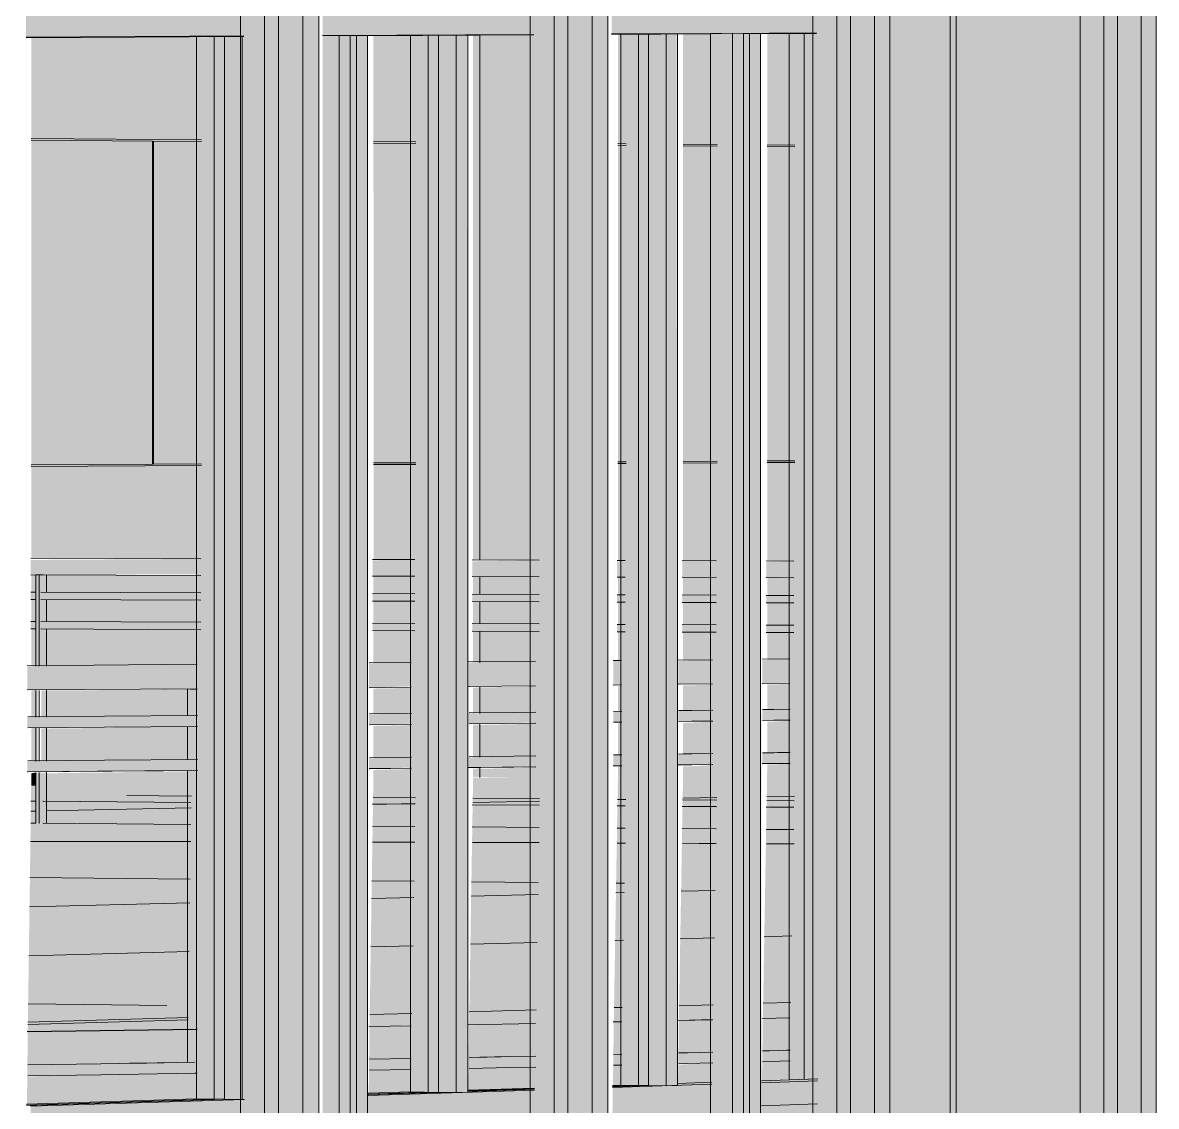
# Model space of a CAD drawing. Header units: inches. Extents: x 30681 to 92461, y -36095 to 66.
# Drawn here: x 92446.66514 to 92446.70113, y 65.97587 to 66.01028 of the extents above; entities that cross this region are included whole.
import ezdxf

# ---------------------------------------------------------------- set-up
doc = ezdxf.new("R2010")
doc.units = ezdxf.units.IN
doc.header["$MEASUREMENT"] = 0
doc.linetypes.add('Dash 1_16_', pattern=[0.125, 0.0625, -0.0625])
for name, color, linetype, lineweight in [('A-FLOR', 192, 'Continuous', 13), ('A-FLOR-CLRS', 90, 'Dash 1_16_', 9), ('A-FLOR-HRAL', 11, 'Continuous', 9), ('A-FLOR-OTLN', 90, 'Continuous', 9), ('A-GLAZ-CURT', 52, 'Continuous', 9), ('A-GLAZ-CWMG', 51, 'Continuous', 9), ('A-WALL-PATT', 111, 'Continuous', 13), ('L-SITE-WALL', 31, 'Continuous', 13), ('S-BEAM', 12, 'Continuous', 9), ('S-COLS', 52, 'Continuous', 9)]:
    doc.layers.add(name, color=color, linetype=linetype, lineweight=lineweight)

# ---------------------------------------------------------------- blocks, each defined once
blk = doc.blocks.new('FP_48-Looking North East Copy 1')
at = {"layer": 'A-WALL-PATT', "lineweight": 9}
for p, q in [((31213.881661, 66.006555), (31213.876259, 66.006603)), ((31213.88011, 66.006515), (31213.876259, 66.006549)), ((31213.88011, 66.006515), (31213.88011, 65.996262)), ((31213.881661, 66.006502), (31213.880138, 66.006515)), ((31213.880138, 66.006515), (31213.880138, 65.996262)), ((31213.888467, 66.006495), (31213.887124, 66.006507)), ((31213.888467, 66.006442), (31213.887124, 66.006454)), ((31213.895149, 66.006436), (31213.894888, 66.006438)), ((31213.895149, 66.006384), (31213.894888, 66.006386)), ((31213.898042, 66.006411), (31213.896957, 66.00642)), ((31213.898042, 66.006358), (31213.896957, 66.006368)), ((31213.900503, 66.006389), (31213.899626, 66.006397)), ((31213.900503, 66.006337), (31213.899626, 66.006345)), ((31213.88011, 65.996262), (31213.876259, 65.996242)), ((31213.881661, 65.996269), (31213.880138, 65.996262)), ((31213.888467, 65.996304), (31213.887124, 65.996297)), ((31213.888467, 65.996251), (31213.887124, 65.996244)), ((31213.895149, 65.996337), (31213.894888, 65.996336)), ((31213.895149, 65.996285), (31213.894888, 65.996284)), ((31213.898042, 65.996352), (31213.896957, 65.996346)), ((31213.898042, 65.9963), (31213.896957, 65.996294)), ((31213.900503, 65.996364), (31213.899626, 65.99636)), ((31213.900503, 65.996312), (31213.899626, 65.996308)), ((31213.881661, 65.996216), (31213.876259, 65.996189))]:
    blk.add_line(p, q, dxfattribs=at)

msp = doc.modelspace()

# ---------------------------------------------------------------- hatches: boundary and pattern name
at = {"layer": 'A-FLOR-HRAL', "transparency": 33554466}
h = msp.add_hatch(color=256, dxfattribs=at)
h.paths.add_polyline_path([(92446.665412, 65.986823), (92446.665576, 65.986842), (92446.665576, 65.987874), (92446.665412, 65.987864), (92446.665412, 65.986838)], flags=0)
h.paths.add_polyline_path([(92446.665412, 65.988229), (92446.665576, 65.988245), (92446.665576, 65.989071), (92446.665412, 65.989058), (92446.665412, 65.988242)], flags=0)
h.paths.add_polyline_path([(92446.665412, 65.989848), (92446.665576, 65.989848), (92446.665576, 65.991028), (92446.665412, 65.991029), (92446.665412, 65.989848)], flags=0)
h = msp.add_hatch(color=256, dxfattribs=at)
h.paths.add_polyline_path([(92446.665729, 65.986829), (92446.665898, 65.986844), (92446.665898, 65.987879), (92446.665729, 65.987867), (92446.665729, 65.986841)], flags=0)
h.paths.add_polyline_path([(92446.665729, 65.988233), (92446.665898, 65.988247), (92446.665898, 65.989076), (92446.665729, 65.98906), (92446.665729, 65.988245)], flags=0)
h.paths.add_polyline_path([(92446.665765, 65.98985), (92446.665898, 65.989866), (92446.665898, 65.991028), (92446.665729, 65.991029), (92446.665729, 65.990444), (92446.665765, 65.990444), (92446.665765, 65.989866)], flags=0)
h = msp.add_hatch(color=256, dxfattribs=at)
h.paths.add_polyline_path([(92446.665915, 65.986827), (92446.670504, 65.986872), (92446.670504, 65.987913), (92446.665915, 65.987864), (92446.665915, 65.986838)], flags=0)
h.paths.add_polyline_path([(92446.665915, 65.988233), (92446.670504, 65.988272), (92446.670504, 65.989098), (92446.665915, 65.989074), (92446.665915, 65.988242)], flags=0)
h.paths.add_polyline_path([(92446.670814, 65.989096), (92446.670814, 65.9891), (92446.670601, 65.989098)], flags=0)
h.paths.add_polyline_path([(92446.665915, 65.989849), (92446.670814, 65.989897), (92446.670814, 65.991002), (92446.665915, 65.991026), (92446.665915, 65.989864)], flags=0)
h = msp.add_hatch(color=256, dxfattribs=at)
h.paths.add_polyline_path([(92446.676276, 65.986923), (92446.67762, 65.986937), (92446.67762, 65.987977), (92446.676276, 65.987949), (92446.676276, 65.986934)], flags=0)
h.paths.add_polyline_path([(92446.676276, 65.988318), (92446.67762, 65.988361), (92446.67762, 65.989158), (92446.676276, 65.989134), (92446.676276, 65.988328)], flags=0)
h.paths.add_polyline_path([(92446.676276, 65.989922), (92446.67762, 65.989939), (92446.67762, 65.990968), (92446.676276, 65.990974), (92446.676276, 65.989922)], flags=0)
h = msp.add_hatch(color=256, dxfattribs=at)
h.paths.add_polyline_path([(92446.679442, 65.986958), (92446.67966, 65.986971), (92446.67966, 65.987998), (92446.679442, 65.987979), (92446.679442, 65.986968)], flags=0)
h.paths.add_polyline_path([(92446.684041, 65.987013), (92446.684302, 65.987043), (92446.684302, 65.98805), (92446.684041, 65.988037), (92446.684041, 65.98704)], flags=0)
h.paths.add_polyline_path([(92446.679442, 65.988349), (92446.67966, 65.988361), (92446.679643, 65.989174), (92446.679442, 65.989161), (92446.679442, 65.988358)], flags=0)
h.paths.add_polyline_path([(92446.684041, 65.988398), (92446.684302, 65.988425), (92446.684302, 65.989222), (92446.684041, 65.989217), (92446.684041, 65.988422)], flags=0)
h.paths.add_polyline_path([(92446.679442, 65.98995), (92446.67966, 65.989958), (92446.67966, 65.990957), (92446.679442, 65.990958), (92446.679442, 65.989958)], flags=0)
h.paths.add_polyline_path([(92446.684041, 65.989996), (92446.684302, 65.990008), (92446.684302, 65.990934), (92446.684041, 65.990935), (92446.684041, 65.990008)], flags=0)
h = msp.add_hatch(color=256, dxfattribs=at)
h.paths.add_polyline_path([(92446.67966, 65.98696), (92446.681563, 65.987006), (92446.681563, 65.988018), (92446.67966, 65.987979), (92446.67966, 65.986968)], flags=0)
h.paths.add_polyline_path([(92446.67966, 65.988351), (92446.681563, 65.988392), (92446.681563, 65.989193), (92446.67966, 65.989172), (92446.67966, 65.988358)], flags=0)
h.paths.add_polyline_path([(92446.67966, 65.989953), (92446.681563, 65.989975), (92446.681563, 65.990948), (92446.67966, 65.990957), (92446.67966, 65.989958)], flags=0)
h = msp.add_hatch(color=256, dxfattribs=at)
h.paths.add_polyline_path([(92446.686109, 65.98704), (92446.687195, 65.98708), (92446.687195, 65.988085), (92446.686109, 65.988043), (92446.686109, 65.987042)], flags=0)
h.paths.add_polyline_path([(92446.688779, 65.987079), (92446.689655, 65.987118), (92446.689655, 65.988119), (92446.688779, 65.988077), (92446.688779, 65.98708)], flags=0)
h.paths.add_polyline_path([(92446.686109, 65.988423), (92446.687195, 65.988458), (92446.687195, 65.989254), (92446.686109, 65.989234), (92446.686109, 65.988425)], flags=0)
h.paths.add_polyline_path([(92446.688779, 65.988457), (92446.689655, 65.988492), (92446.689655, 65.989285), (92446.688779, 65.989263), (92446.688779, 65.988458)], flags=0)
h.paths.add_polyline_path([(92446.686109, 65.990018), (92446.687195, 65.990035), (92446.687195, 65.99092), (92446.686109, 65.990925), (92446.686109, 65.990023)], flags=0)
h.paths.add_polyline_path([(92446.688779, 65.990042), (92446.689655, 65.990067), (92446.689655, 65.990907), (92446.688779, 65.990912), (92446.688779, 65.990045), (92446.688779, 65.990043)], flags=0)
h = msp.add_hatch(color=256, dxfattribs=at)
h.paths.add_polyline_path([(92446.670374, 65.978307), (92446.670683, 65.978311), (92446.670683, 65.986532), (92446.670374, 65.986506), (92446.670374, 65.978449)], flags=0)
h.paths.add_polyline_path([(92446.665559, 65.98485), (92446.665898, 65.984857), (92446.665898, 65.985553), (92446.665729, 65.985554), (92446.665729, 65.986472), (92446.665559, 65.986444), (92446.665559, 65.984857)], flags=0)
for points in [[(92446.665915, 65.986058), (92446.670504, 65.986144), (92446.670504, 65.986511), (92446.665915, 65.986441)], [(92446.676276, 65.986252), (92446.67762, 65.986277), (92446.67762, 65.986583), (92446.676276, 65.986551), (92446.676276, 65.986515)], [(92446.681563, 65.986291), (92446.681563, 65.986629), (92446.67966, 65.986585), (92446.67966, 65.986315), (92446.680333, 65.9863)], [(92446.665412, 65.986049), (92446.665576, 65.986052), (92446.665576, 65.986468), (92446.665412, 65.986441)], [(92446.665898, 65.985553), (92446.665898, 65.986474), (92446.665729, 65.986444), (92446.665729, 65.985554)], [(92446.670495, 65.985515), (92446.670504, 65.986144), (92446.665915, 65.986058), (92446.665908, 65.985551), (92446.667171, 65.985541)], [(92446.677607, 65.985458), (92446.67762, 65.986277), (92446.676276, 65.986252), (92446.676264, 65.985469)], [(92446.665569, 65.985554), (92446.665576, 65.986052), (92446.665412, 65.986049), (92446.665405, 65.985555)], [(92446.677596, 65.984756), (92446.677607, 65.985458), (92446.676264, 65.985449), (92446.676253, 65.984767)], [(92446.665303, 65.978234), (92446.670389, 65.978303), (92446.670485, 65.984815), (92446.665396, 65.984847), (92446.665306, 65.978445)], [(92446.676154, 65.978398), (92446.677496, 65.978445), (92446.677596, 65.984756), (92446.676253, 65.984767), (92446.676155, 65.978445)]]:
    msp.add_hatch(color=256, dxfattribs=at).paths.add_polyline_path(points, flags=0)
h = msp.add_hatch(color=256, dxfattribs=at)
h.paths.add_polyline_path([(92446.679442, 65.986311), (92446.67966, 65.986315), (92446.67966, 65.986607), (92446.679442, 65.986585)], flags=0)
h.paths.add_polyline_path([(92446.684041, 65.986396), (92446.684302, 65.986401), (92446.684302, 65.986664), (92446.684041, 65.986657), (92446.684041, 65.986596)], flags=0)
h = msp.add_hatch(color=256, dxfattribs=at)
h.paths.add_polyline_path([(92446.686109, 65.986435), (92446.687195, 65.986455), (92446.687195, 65.986704), (92446.686109, 65.986657)], flags=0)
h.paths.add_polyline_path([(92446.688779, 65.986485), (92446.689655, 65.986501), (92446.689655, 65.986741), (92446.688779, 65.986727), (92446.688779, 65.986685)], flags=0)
h = msp.add_hatch(color=256, dxfattribs=at)
h.paths.add_polyline_path([(92446.684285, 65.985404), (92446.684302, 65.986401), (92446.684041, 65.986396), (92446.684024, 65.985406)], flags=0)
h.paths.add_polyline_path([(92446.681549, 65.985426), (92446.681563, 65.986291), (92446.679442, 65.986295), (92446.679428, 65.985443), (92446.680319, 65.985436)], flags=0)
h = msp.add_hatch(color=256, dxfattribs=at)
h.paths.add_polyline_path([(92446.689635, 65.985362), (92446.689655, 65.986501), (92446.688779, 65.986485), (92446.68876, 65.985369), (92446.689084, 65.985366)], flags=0)
h.paths.add_polyline_path([(92446.687177, 65.985381), (92446.687195, 65.986455), (92446.68611, 65.986435), (92446.686092, 65.98539)], flags=0)
h = msp.add_hatch(color=256, dxfattribs=at)
h.paths.add_polyline_path([(92446.670485, 65.984815), (92446.670495, 65.985515), (92446.665908, 65.985551), (92446.665898, 65.984857), (92446.665779, 65.984855), (92446.667161, 65.984843)], flags=0)
h.paths.add_polyline_path([(92446.665559, 65.984857), (92446.665569, 65.985554), (92446.665405, 65.985553), (92446.665396, 65.984858)], flags=0)
h = msp.add_hatch(color=256, dxfattribs=at)
h.paths.add_polyline_path([(92446.684273, 65.9847), (92446.684285, 65.985404), (92446.684024, 65.985397), (92446.684012, 65.984702)], flags=0)
h.paths.add_polyline_path([(92446.681538, 65.984723), (92446.681549, 65.985426), (92446.679428, 65.985443), (92446.679417, 65.98474), (92446.680307, 65.984733)], flags=0)
h = msp.add_hatch(color=256, dxfattribs=at)
h.paths.add_polyline_path([(92446.689623, 65.984655), (92446.689635, 65.985362), (92446.688759, 65.985344), (92446.688747, 65.984662), (92446.689072, 65.98466)], flags=0)
h.paths.add_polyline_path([(92446.687164, 65.984676), (92446.687177, 65.985381), (92446.686092, 65.98539), (92446.68608, 65.984685)], flags=0)
h = msp.add_hatch(color=256, dxfattribs=at)
h.paths.add_polyline_path([(92446.679316, 65.978453), (92446.681435, 65.978496), (92446.681538, 65.984723), (92446.679417, 65.98474), (92446.679346, 65.980335)], flags=0)
h.paths.add_polyline_path([(92446.683909, 65.978546), (92446.68417, 65.978551), (92446.684273, 65.9847), (92446.684012, 65.984702), (92446.683939, 65.980335)], flags=0)
h = msp.add_hatch(color=256, dxfattribs=at)
h.paths.add_polyline_path([(92446.685975, 65.978588), (92446.68706, 65.978615), (92446.687164, 65.984676), (92446.68608, 65.984685), (92446.686005, 65.980335)], flags=0)
h.paths.add_polyline_path([(92446.688642, 65.978654), (92446.689517, 65.978676), (92446.689623, 65.984655), (92446.688747, 65.984662), (92446.688671, 65.980335)], flags=0)
at = {"layer": 'A-GLAZ-CURT', "transparency": 33554593}
for points in [[(92446.665141, 65.967103), (92446.673263, 65.96746), (92446.673263, 66.015253), (92446.665142, 66.015396), (92446.665142, 66.015385), (92446.672052, 66.015211), (92446.672052, 66.010632), (92446.665251, 66.010584), (92446.665252, 66.009803), (92446.67153, 66.009837), (92446.671549, 65.976093), (92446.665393, 65.975868), (92446.665393, 65.975114), (92446.672183, 65.97534), (92446.672164, 65.974809), (92446.665252, 65.9749), (92446.665251, 65.974077), (92446.672163, 65.973978), (92446.672052, 65.967481), (92446.665142, 65.967179)], [(92446.692671, 65.968312), (92446.699902, 65.968638), (92446.699902, 66.014705), (92446.692672, 66.01483), (92446.692672, 66.014819), (92446.698718, 66.014664), (92446.698718, 65.96865), (92446.692672, 65.968385)], [(92446.69268, 65.968383), (92446.695767, 65.96852), (92446.695764, 65.977532), (92446.695644, 65.978479), (92446.695767, 65.978479), (92446.695767, 66.014726), (92446.69268, 66.014789), (92446.69268, 65.968638)], [(92446.695767, 65.96852), (92446.698719, 65.968671), (92446.698719, 66.014695), (92446.695767, 66.014726), (92446.695767, 65.978479), (92446.695644, 65.978479), (92446.695767, 65.977458), (92446.695767, 65.968638)]]:
    msp.add_hatch(color=256, dxfattribs=at).paths.add_polyline_path(points, flags=0)
h = msp.add_hatch(color=256, dxfattribs=at)
h.paths.add_polyline_path([(92446.674549, 65.967516), (92446.682455, 65.967864), (92446.682455, 66.015064), (92446.674549, 66.015203), (92446.67455, 66.015192), (92446.681253, 66.015023), (92446.681253, 66.010687), (92446.674661, 66.010639), (92446.674661, 65.973942), (92446.681366, 65.973846), (92446.681253, 65.967885), (92446.67455, 65.967591)], flags=0)
h.paths.add_polyline_path([(92446.681253, 65.974682), (92446.675544, 65.974736), (92446.675544, 66.009869), (92446.681253, 66.00989), (92446.681253, 65.976355)], flags=0)
h = msp.add_hatch(color=256, dxfattribs=at)
h.paths.add_polyline_path([(92446.683722, 65.967919), (92446.691422, 65.968258), (92446.691422, 66.014879), (92446.683723, 66.015014), (92446.683724, 66.015003), (92446.690229, 66.014839), (92446.690229, 66.01074), (92446.683836, 66.010693), (92446.683837, 66.009914), (92446.686983, 66.009931), (92446.686983, 65.974577), (92446.683836, 65.974604), (92446.683836, 65.97381), (92446.690341, 65.973717), (92446.690229, 65.968278), (92446.683724, 65.967993)], flags=0)
h.paths.add_polyline_path([(92446.690229, 65.974555), (92446.688022, 65.974563), (92446.688022, 66.009936), (92446.690229, 66.009939), (92446.690229, 65.976357)], flags=0)
at = {"layer": 'A-GLAZ-CURT', "transparency": 33554458}
h = msp.add_hatch(color=256, dxfattribs=at)
h.paths.add_polyline_path([(92446.686983, 65.974577), (92446.686984, 65.974604), (92446.686193, 65.974588)], flags=0)
h.paths.add_polyline_path([(92446.681366, 65.974655), (92446.681366, 65.974682), (92446.676091, 65.974755), (92446.676114, 65.975471), (92446.681395, 65.975646), (92446.681395, 65.97641), (92446.679275, 65.976341), (92446.679249, 66.009879), (92446.675544, 66.009869), (92446.675544, 65.974736), (92446.680138, 65.974672)], flags=0)
h.paths.add_polyline_path([(92446.683868, 65.975728), (92446.687018, 65.975833), (92446.687019, 65.97663), (92446.685935, 65.976595), (92446.685901, 66.009915), (92446.684976, 66.00991), (92446.685009, 65.976526), (92446.683868, 65.976464), (92446.683868, 65.976323)], flags=0)
h.paths.add_polyline_path([(92446.676091, 65.976245), (92446.676091, 66.009861), (92446.678341, 66.009862), (92446.678341, 65.976311), (92446.677456, 65.976283)], flags=0)
h = msp.add_hatch(color=256, dxfattribs=at)
h.paths.add_polyline_path([(92446.679276, 65.976341), (92446.681395, 65.97641), (92446.681396, 65.976449), (92446.679276, 65.976381)], flags=0)
h.paths.add_polyline_path([(92446.683868, 65.976489), (92446.685009, 65.976526), (92446.685009, 66.009913), (92446.68413, 66.009908), (92446.68413, 65.976537), (92446.683869, 65.976525)], flags=0)
h = msp.add_hatch(color=256, dxfattribs=at)
h.paths.add_polyline_path([(92446.684302, 65.991172), (92446.684302, 65.991876), (92446.684041, 65.991877), (92446.684041, 65.991173)], flags=0)
h.paths.add_polyline_path([(92446.67966, 65.991194), (92446.67966, 65.991897), (92446.679442, 65.991898), (92446.679442, 65.991195)], flags=0)
h.paths.add_polyline_path([(92446.684302, 65.992113), (92446.684302, 65.992672), (92446.684041, 65.992669), (92446.684041, 65.992114)], flags=0)
h.paths.add_polyline_path([(92446.67966, 65.992134), (92446.67966, 65.992697), (92446.679442, 65.992689), (92446.679442, 65.992134)], flags=0)
h.paths.add_polyline_path([(92446.684302, 65.993201), (92446.684302, 66.009923), (92446.684041, 66.00989), (92446.684041, 65.993202), (92446.684107, 65.993202)], flags=0)
h.paths.add_polyline_path([(92446.67966, 65.993213), (92446.67966, 66.009898), (92446.679442, 66.009878), (92446.679442, 65.993215), (92446.67952, 65.993214)], flags=0)
h = msp.add_hatch(color=256, dxfattribs=at)
h.paths.add_polyline_path([(92446.681563, 65.991185), (92446.681563, 65.991888), (92446.67966, 65.991897), (92446.67966, 65.991194), (92446.680484, 65.99119)], flags=0)
h.paths.add_polyline_path([(92446.681563, 65.992125), (92446.681557, 65.992685), (92446.67966, 65.992689), (92446.67966, 65.992134), (92446.680601, 65.992129)], flags=0)
h.paths.add_polyline_path([(92446.68082, 65.993208), (92446.681563, 65.993211), (92446.681563, 66.009908), (92446.67966, 66.009878), (92446.679674, 65.993213), (92446.680737, 65.993209)], flags=0)
h = msp.add_hatch(color=256, dxfattribs=at)
h.paths.add_polyline_path([(92446.687195, 65.991158), (92446.687195, 65.991863), (92446.686109, 65.991868), (92446.686109, 65.991163)], flags=0)
h.paths.add_polyline_path([(92446.687195, 65.992101), (92446.687195, 65.992664), (92446.686109, 65.992663), (92446.686109, 65.992105)], flags=0)
h.paths.add_polyline_path([(92446.687195, 65.993188), (92446.687195, 66.009939), (92446.686109, 66.009933), (92446.686109, 65.993194), (92446.687117, 65.993189)], flags=0)
for points in [[(92446.690342, 65.97453), (92446.690342, 65.974557), (92446.688564, 65.974582), (92446.6886, 65.975886), (92446.69038, 65.975945), (92446.690382, 65.976738), (92446.688601, 65.976681), (92446.688564, 66.009929), (92446.688022, 66.009936), (92446.688022, 65.974563), (92446.688887, 65.974551)], [(92446.689482, 65.976708), (92446.690387, 65.976753), (92446.690387, 66.009943), (92446.689482, 66.009931), (92446.689482, 65.976735)], [(92446.665266, 65.97589), (92446.671549, 65.976093), (92446.671549, 66.009839), (92446.670661, 66.009806), (92446.670661, 65.976104), (92446.665266, 65.975931)], [(92446.676115, 65.97624), (92446.678341, 65.976311), (92446.678341, 66.009876), (92446.677457, 66.009862), (92446.677457, 65.976323), (92446.676115, 65.97628)], [(92446.685958, 65.977217), (92446.687042, 65.977244), (92446.68706, 65.978615), (92446.685975, 65.978583), (92446.685958, 65.977254)], [(92446.688624, 65.977284), (92446.689499, 65.977307), (92446.689517, 65.978676), (92446.688642, 65.978654), (92446.688624, 65.977314)], [(92446.665289, 65.976836), (92446.670683, 65.976918), (92446.670683, 65.977267), (92446.670374, 65.977273), (92446.670389, 65.978303), (92446.665303, 65.978234), (92446.665289, 65.976931)], [(92446.676138, 65.977012), (92446.677479, 65.977045), (92446.677496, 65.97842), (92446.676154, 65.978398), (92446.676138, 65.977168)], [(92446.665276, 65.975928), (92446.670671, 65.976108), (92446.670683, 65.976915), (92446.670374, 65.976913), (92446.665289, 65.976819), (92446.665279, 65.976108)], [(92446.676126, 65.976277), (92446.677468, 65.976326), (92446.677479, 65.977036), (92446.676138, 65.977012), (92446.676127, 65.976307)]]:
    msp.add_hatch(color=256, dxfattribs=at).paths.add_polyline_path(points, flags=0)
h = msp.add_hatch(color=256, dxfattribs=at)
h.paths.add_polyline_path([(92446.689655, 65.991146), (92446.689655, 65.991852), (92446.688779, 65.991856), (92446.688779, 65.99115), (92446.689104, 65.991148)], flags=0)
h.paths.add_polyline_path([(92446.689655, 65.99209), (92446.689655, 65.992654), (92446.688779, 65.992643), (92446.688779, 65.992094), (92446.689104, 65.992092)], flags=0)
h.paths.add_polyline_path([(92446.689655, 65.993178), (92446.689655, 66.009953), (92446.688779, 66.009946), (92446.688779, 65.99318), (92446.689621, 65.993178)], flags=0)
h = msp.add_hatch(color=256, dxfattribs=at)
h.paths.add_polyline_path([(92446.670814, 65.991237), (92446.670814, 65.991937), (92446.665915, 65.991958), (92446.665915, 65.991261), (92446.667178, 65.991255)], flags=0)
h.paths.add_polyline_path([(92446.665576, 65.991263), (92446.665576, 65.99196), (92446.665412, 65.991961), (92446.665412, 65.991264)], flags=0)
h.paths.add_polyline_path([(92446.670814, 65.992172), (92446.670814, 65.99273), (92446.666211, 65.992745), (92446.665915, 65.992744), (92446.665915, 65.992193), (92446.667178, 65.992188)], flags=0)
h.paths.add_polyline_path([(92446.665576, 65.992195), (92446.665576, 65.992744), (92446.665412, 65.992746), (92446.665412, 65.992195)], flags=0)
h.paths.add_polyline_path([(92446.670814, 65.993249), (92446.670814, 66.00985), (92446.665412, 66.00981), (92446.665412, 65.993272), (92446.670583, 65.993249)], flags=0)
h = msp.add_hatch(color=256, dxfattribs=at)
h.paths.add_polyline_path([(92446.67762, 65.991204), (92446.67762, 65.991906), (92446.676276, 65.991912), (92446.676276, 65.991211)], flags=0)
h.paths.add_polyline_path([(92446.67762, 65.992142), (92446.677616, 65.992702), (92446.676276, 65.992705), (92446.676276, 65.992148)], flags=0)
h.paths.add_polyline_path([(92446.67762, 65.993226), (92446.67762, 66.009887), (92446.676276, 66.009878), (92446.676289, 65.993231), (92446.677592, 65.993226)], flags=0)
h = msp.add_hatch(color=256, dxfattribs=at)
h.paths.add_polyline_path([(92446.670683, 65.976915), (92446.670683, 65.976918), (92446.670605, 65.976916)], flags=0)
h.paths.add_polyline_path([(92446.670605, 65.977266), (92446.670683, 65.977273), (92446.670683, 65.978311), (92446.670374, 65.978307), (92446.670374, 65.977271)], flags=0)
h.paths.add_polyline_path([(92446.665289, 65.986485), (92446.670683, 65.986533), (92446.670683, 65.989111), (92446.670683, 65.989128), (92446.670683, 65.989899), (92446.665765, 65.989866), (92446.665765, 65.990444), (92446.665729, 65.990448), (92446.665729, 65.991029), (92446.670794, 65.991003), (92446.670795, 65.991239), (92446.665898, 65.991263), (92446.665898, 65.99196), (92446.670794, 65.991938), (92446.670795, 65.992174), (92446.665898, 65.992195), (92446.665898, 65.992747), (92446.670794, 65.992762), (92446.670794, 65.99325), (92446.665396, 65.993218), (92446.665396, 65.992749), (92446.665559, 65.992746), (92446.665559, 65.992196), (92446.665396, 65.992195), (92446.665396, 65.991962), (92446.665559, 65.991961), (92446.665559, 65.991264), (92446.665396, 65.991263), (92446.665396, 65.99103), (92446.665559, 65.991029), (92446.665452, 65.989862), (92446.665289, 65.989832), (92446.665289, 65.989085), (92446.665559, 65.98906), (92446.665452, 65.988246), (92446.665289, 65.988232), (92446.665289, 65.987889), (92446.665559, 65.987867), (92446.665452, 65.986843), (92446.665289, 65.986827), (92446.665289, 65.986486)], flags=0)
h.paths.add_polyline_path([(92446.665622, 65.986844), (92446.665622, 65.987892), (92446.670374, 65.987896), (92446.670374, 65.986885), (92446.665791, 65.986845)], flags=0)
h.paths.add_polyline_path([(92446.665622, 65.988247), (92446.665622, 65.989088), (92446.670374, 65.989106), (92446.670374, 65.988284), (92446.665791, 65.988249)], flags=0)
h = msp.add_hatch(color=256, dxfattribs=at)
h.paths.add_polyline_path([(92446.676138, 65.986587), (92446.677479, 65.986625), (92446.677479, 65.986955), (92446.676138, 65.986919), (92446.676138, 65.986588)], flags=0)
h.paths.add_polyline_path([(92446.676138, 65.987981), (92446.677479, 65.988017), (92446.677479, 65.988347), (92446.676138, 65.988314), (92446.676138, 65.988054)], flags=0)
h.paths.add_polyline_path([(92446.676138, 65.989163), (92446.677479, 65.989202), (92446.677479, 65.989953), (92446.676138, 65.989932), (92446.676138, 65.989165)], flags=0)
h.paths.add_polyline_path([(92446.677596, 65.99097), (92446.677596, 65.991206), (92446.676253, 65.991211), (92446.676253, 65.990976)], flags=0)
h.paths.add_polyline_path([(92446.677596, 65.991908), (92446.677596, 65.992144), (92446.676253, 65.992148), (92446.676253, 65.991914)], flags=0)
h.paths.add_polyline_path([(92446.677596, 65.992703), (92446.677568, 65.993227), (92446.676253, 65.993208), (92446.676253, 65.992707), (92446.677593, 65.992703)], flags=0)
h = msp.add_hatch(color=256, dxfattribs=at)
h.paths.add_polyline_path([(92446.679299, 65.986622), (92446.681418, 65.986649), (92446.681419, 65.987), (92446.679299, 65.986952), (92446.679299, 65.986703)], flags=0)
h.paths.add_polyline_path([(92446.683892, 65.986679), (92446.684152, 65.986703), (92446.684153, 65.987034), (92446.683892, 65.987021), (92446.683892, 65.98668)], flags=0)
h.paths.add_polyline_path([(92446.679299, 65.988012), (92446.681418, 65.988053), (92446.681419, 65.988387), (92446.679299, 65.988344), (92446.679299, 65.988054)], flags=0)
h.paths.add_polyline_path([(92446.683892, 65.988063), (92446.684152, 65.988066), (92446.684153, 65.988417), (92446.683892, 65.988406), (92446.683892, 65.988377)], flags=0)
h.paths.add_polyline_path([(92446.679299, 65.989187), (92446.681418, 65.989231), (92446.681418, 65.989988), (92446.679299, 65.98996), (92446.679299, 65.989187)], flags=0)
h.paths.add_polyline_path([(92446.683892, 65.989234), (92446.684152, 65.989268), (92446.684153, 65.990013), (92446.683892, 65.990004), (92446.683892, 65.989239)], flags=0)
h.paths.add_polyline_path([(92446.684273, 65.990937), (92446.684273, 65.991174), (92446.684012, 65.991173), (92446.684012, 65.990938)], flags=0)
h.paths.add_polyline_path([(92446.681538, 65.99095), (92446.681538, 65.991187), (92446.679417, 65.991195), (92446.679417, 65.990961), (92446.680429, 65.990956)], flags=0)
h.paths.add_polyline_path([(92446.684273, 65.991878), (92446.684273, 65.992115), (92446.684012, 65.992115), (92446.684012, 65.991879)], flags=0)
h.paths.add_polyline_path([(92446.681538, 65.99189), (92446.681538, 65.992127), (92446.679417, 65.992135), (92446.679417, 65.9919), (92446.680546, 65.991895)], flags=0)
h.paths.add_polyline_path([(92446.684273, 65.992674), (92446.684273, 65.993203), (92446.684012, 65.993172), (92446.684012, 65.992675)], flags=0)
h.paths.add_polyline_path([(92446.681538, 65.992686), (92446.681531, 65.993212), (92446.679417, 65.993176), (92446.679417, 65.992698), (92446.681531, 65.992686)], flags=0)
h = msp.add_hatch(color=256, dxfattribs=at)
h.paths.add_polyline_path([(92446.685958, 65.986707), (92446.687042, 65.986723), (92446.687042, 65.987074), (92446.685958, 65.987052), (92446.685958, 65.986713)], flags=0)
h.paths.add_polyline_path([(92446.685958, 65.988088), (92446.687042, 65.988102), (92446.687042, 65.988452), (92446.685958, 65.988433), (92446.685958, 65.988093)], flags=0)
h.paths.add_polyline_path([(92446.685958, 65.98926), (92446.687042, 65.989293), (92446.687042, 65.990042), (92446.685958, 65.990002), (92446.685958, 65.989263)], flags=0)
h.paths.add_polyline_path([(92446.687164, 65.990922), (92446.687165, 65.99116), (92446.68608, 65.991163), (92446.68608, 65.990928)], flags=0)
h.paths.add_polyline_path([(92446.687164, 65.991865), (92446.687165, 65.992103), (92446.68608, 65.992106), (92446.68608, 65.99187)], flags=0)
h.paths.add_polyline_path([(92446.686523, 65.992665), (92446.687164, 65.992675), (92446.687164, 65.99319), (92446.68608, 65.993185), (92446.68608, 65.992666), (92446.686349, 65.992665)], flags=0)
h = msp.add_hatch(color=256, dxfattribs=at)
h.paths.add_polyline_path([(92446.688624, 65.986745), (92446.689499, 65.98676), (92446.689499, 65.98711), (92446.688624, 65.98709), (92446.688624, 65.986747)], flags=0)
h.paths.add_polyline_path([(92446.688624, 65.988123), (92446.689499, 65.988135), (92446.689499, 65.988485), (92446.688624, 65.988467), (92446.688624, 65.988418)], flags=0)
h.paths.add_polyline_path([(92446.688624, 65.989288), (92446.689499, 65.98932), (92446.689499, 65.990069), (92446.688624, 65.990038), (92446.688624, 65.989309)], flags=0)
h.paths.add_polyline_path([(92446.689623, 65.99091), (92446.689623, 65.991148), (92446.688747, 65.99115), (92446.688747, 65.990914), (92446.689072, 65.990913)], flags=0)
h.paths.add_polyline_path([(92446.689623, 65.991854), (92446.689623, 65.992092), (92446.688747, 65.992094), (92446.688747, 65.991858), (92446.689072, 65.991857)], flags=0)
h.paths.add_polyline_path([(92446.68903, 65.992655), (92446.689623, 65.992694), (92446.689623, 65.99318), (92446.688747, 65.993155), (92446.688747, 65.992656), (92446.688868, 65.992656)], flags=0)
h = msp.add_hatch(color=256, dxfattribs=at)
h.paths.add_polyline_path([(92446.679299, 65.977072), (92446.681418, 65.977115), (92446.681435, 65.978496), (92446.679315, 65.978441), (92446.679299, 65.977189)], flags=0)
h.paths.add_polyline_path([(92446.683892, 65.977169), (92446.684153, 65.977189), (92446.68417, 65.978551), (92446.683909, 65.978546), (92446.683892, 65.977189)], flags=0)
h = msp.add_hatch(color=256, dxfattribs=at)
h.paths.add_polyline_path([(92446.686997, 65.974601), (92446.687018, 65.975833), (92446.683868, 65.975728), (92446.68385, 65.974644), (92446.686207, 65.974612)], flags=0)
h.paths.add_polyline_path([(92446.681379, 65.974679), (92446.681395, 65.975646), (92446.676114, 65.975471), (92446.676103, 65.974752), (92446.680151, 65.974696)], flags=0)
h.paths.add_polyline_path([(92446.685947, 65.976593), (92446.687032, 65.976628), (92446.687042, 65.977244), (92446.685957, 65.977189), (92446.68595, 65.976733)], flags=0)
h = msp.add_hatch(color=256, dxfattribs=at)
h.paths.add_polyline_path([(92446.679288, 65.976379), (92446.681408, 65.976447), (92446.681418, 65.977115), (92446.679299, 65.977072), (92446.67929, 65.976522)], flags=0)
h.paths.add_polyline_path([(92446.683881, 65.976526), (92446.684142, 65.976541), (92446.684153, 65.977175), (92446.683892, 65.97716), (92446.683881, 65.976541)], flags=0)
h = msp.add_hatch(color=256, dxfattribs=at)
h.paths.add_polyline_path([(92446.690356, 65.974554), (92446.69038, 65.975945), (92446.6886, 65.975886), (92446.688577, 65.974579), (92446.688901, 65.974574)], flags=0)
h.paths.add_polyline_path([(92446.688614, 65.976678), (92446.689489, 65.976733), (92446.689499, 65.977307), (92446.688624, 65.977283), (92446.688615, 65.976733)], flags=0)
at = {"layer": 'A-GLAZ-CWMG'}
for points in [[(92446.674034, 65.967446), (92446.674034, 66.015258), (92446.673263, 66.015253), (92446.673263, 65.96746), (92446.673776, 65.967451)], [(92446.674034, 65.967446), (92446.674548, 65.967482), (92446.674548, 66.015249), (92446.674034, 66.015237), (92446.674034, 65.967482)], [(92446.68322, 65.96785), (92446.68322, 66.015068), (92446.682455, 66.015064), (92446.682455, 65.967864), (92446.682956, 65.967855)], [(92446.68322, 65.96785), (92446.683721, 65.967886), (92446.683721, 66.01506), (92446.68322, 66.015048), (92446.68322, 65.967886)], [(92446.700657, 65.968617), (92446.701134, 65.968638), (92446.701134, 66.015191), (92446.700657, 66.015185), (92446.700657, 65.972241)], [(92446.692181, 65.968244), (92446.692181, 66.014883), (92446.691422, 66.014879), (92446.691422, 65.968258), (92446.69191, 65.968249)], [(92446.692181, 65.968244), (92446.69267, 65.968279), (92446.69267, 66.014875), (92446.692181, 66.014863), (92446.692181, 65.968279)], [(92446.700657, 65.968617), (92446.700657, 66.014711), (92446.699902, 66.014682), (92446.699902, 65.96863), (92446.69994, 65.96863)]]:
    msp.add_hatch(color=256, dxfattribs=at).paths.add_polyline_path(points, flags=0)

# ---------------------------------------------------------------- linework, layer by layer
at = {"layer": 'A-FLOR'}
for p, q in [((92446.665559, 65.984857), (92446.665396, 65.984858)), ((92446.670485, 65.984815), (92446.665779, 65.984855)), ((92446.677596, 65.984756), (92446.676253, 65.984767)), ((92446.681538, 65.984723), (92446.679417, 65.98474)), ((92446.684273, 65.9847), (92446.684012, 65.984702)), ((92446.687164, 65.984676), (92446.68608, 65.984685)), ((92446.689623, 65.984655), (92446.688747, 65.984662)), ((92446.6839, 65.977515), (92446.684165, 65.977521)), ((92446.676153, 65.97736), (92446.677481, 65.977384)), ((92446.684165, 65.977175), (92446.6839, 65.977169)), ((92446.677481, 65.977036), (92446.676153, 65.977011))]:
    msp.add_line(p, q, dxfattribs=at)
for points in [[(92446.685964, 65.977562, 0), (92446.686251, 65.977569, 0), (92446.687056, 65.977588, 0)], [(92446.68863, 65.977628, 0), (92446.688851, 65.977633, 0), (92446.689513, 65.977651, 0)], [(92446.665301, 65.977187, 0), (92446.667627, 65.97722, 0), (92446.670611, 65.977266, 0)], [(92446.679314, 65.977419, 0), (92446.680605, 65.977445, 0), (92446.681431, 65.977462, 0)], [(92446.687056, 65.977244, 0), (92446.686251, 65.977224, 0), (92446.685964, 65.977217, 0)], [(92446.689513, 65.977307, 0), (92446.688851, 65.977289, 0), (92446.68863, 65.977284, 0)], [(92446.670611, 65.976916, 0), (92446.667627, 65.97687, 0), (92446.665301, 65.976836, 0)], [(92446.681431, 65.977115, 0), (92446.680605, 65.977098, 0), (92446.679314, 65.977072, 0)]]:
    msp.add_polyline3d(points, dxfattribs=at)
at = {"layer": 'A-FLOR-CLRS', "linetype": 'Continuous'}
for p, q in [((92446.676704, 65.985465), (92446.676264, 65.985456)), ((92446.677607, 65.985483), (92446.676704, 65.985465)), ((92446.681551, 65.985561), (92446.679429, 65.985519)), ((92446.684289, 65.985615), (92446.684028, 65.985609)), ((92446.687182, 65.985672), (92446.686096, 65.98565)), ((92446.689642, 65.98572), (92446.688766, 65.985703)), ((92446.665565, 65.985245), (92446.665401, 65.985242)), ((92446.670492, 65.985343), (92446.665903, 65.985252)), ((92446.665396, 65.984858), (92446.665559, 65.984857)), ((92446.665779, 65.984855), (92446.670485, 65.984815)), ((92446.676253, 65.984767), (92446.677596, 65.984756)), ((92446.679417, 65.98474), (92446.681538, 65.984723)), ((92446.684012, 65.984702), (92446.684273, 65.9847)), ((92446.68608, 65.984685), (92446.687164, 65.984676)), ((92446.688747, 65.984662), (92446.689623, 65.984655))]:
    msp.add_line(p, q, dxfattribs=at)
at = {"layer": 'A-FLOR-HRAL'}
for p, q in [((92446.665396, 65.993273), (92446.670794, 65.993253)), ((92446.676253, 65.993233), (92446.677596, 65.993228)), ((92446.679417, 65.993221), (92446.681538, 65.993213)), ((92446.684012, 65.993204), (92446.684273, 65.993203)), ((92446.68608, 65.993196), (92446.687164, 65.993192)), ((92446.688747, 65.993187), (92446.689623, 65.993183)), ((92446.670794, 65.992728), (92446.665396, 65.992749)), ((92446.66566, 65.992745), (92446.665559, 65.992746)), ((92446.665559, 65.989848), (92446.665559, 65.992746)), ((92446.665783, 65.992746), (92446.66566, 65.992745)), ((92446.66566, 65.989849), (92446.66566, 65.992745)), ((92446.665898, 65.992193), (92446.665898, 65.992748)), ((92446.677596, 65.9927), (92446.676253, 65.992706)), ((92446.681538, 65.992685), (92446.679417, 65.992693)), ((92446.684273, 65.992674), (92446.684012, 65.992675)), ((92446.687164, 65.992662), (92446.68608, 65.992666)), ((92446.689623, 65.992652), (92446.688747, 65.992656)), ((92446.665396, 65.992195), (92446.665559, 65.992194)), ((92446.665559, 65.991961), (92446.665396, 65.991962)), ((92446.665719, 65.992194), (92446.670794, 65.992172)), ((92446.670794, 65.991938), (92446.665719, 65.991961)), ((92446.665898, 65.991261), (92446.665898, 65.99196)), ((92446.676253, 65.992148), (92446.677596, 65.992142)), ((92446.677596, 65.991908), (92446.676253, 65.991914)), ((92446.679417, 65.992135), (92446.681538, 65.992125)), ((92446.684012, 65.992115), (92446.684273, 65.992114)), ((92446.68608, 65.992106), (92446.687164, 65.992101)), ((92446.688747, 65.992094), (92446.689623, 65.992091)), ((92446.681538, 65.99189), (92446.679417, 65.9919)), ((92446.684273, 65.991878), (92446.684012, 65.991879)), ((92446.687164, 65.991865), (92446.68608, 65.99187)), ((92446.689623, 65.991854), (92446.688747, 65.991858)), ((92446.665396, 65.991263), (92446.665559, 65.991262)), ((92446.665719, 65.991262), (92446.670794, 65.991237)), ((92446.676253, 65.991211), (92446.677596, 65.991204)), ((92446.679417, 65.991195), (92446.681538, 65.991185)), ((92446.665559, 65.991029), (92446.665396, 65.99103)), ((92446.670794, 65.991003), (92446.665719, 65.991029)), ((92446.665898, 65.98985), (92446.665898, 65.991028)), ((92446.677596, 65.99097), (92446.676253, 65.990976)), ((92446.681538, 65.99095), (92446.679417, 65.990961)), ((92446.684012, 65.991173), (92446.684273, 65.991172)), ((92446.684273, 65.990937), (92446.684012, 65.990938)), ((92446.68608, 65.991163), (92446.687164, 65.991158)), ((92446.687164, 65.990922), (92446.68608, 65.990928)), ((92446.688747, 65.99115), (92446.689623, 65.991146)), ((92446.689623, 65.99091), (92446.688747, 65.990914)), ((92446.676138, 65.989954), (92446.67748, 65.989966)), ((92446.679299, 65.989981), (92446.681419, 65.99)), ((92446.683892, 65.990021), (92446.684153, 65.990023)), ((92446.685958, 65.990038), (92446.687042, 65.990048)), ((92446.688624, 65.990062), (92446.689499, 65.990073)), ((92446.665289, 65.989088), (92446.670683, 65.989122)), ((92446.665559, 65.988228), (92446.665559, 65.989073)), ((92446.66566, 65.988229), (92446.66566, 65.989074)), ((92446.665898, 65.98823), (92446.665898, 65.989078)), ((92446.670374, 65.988279), (92446.670374, 65.989113)), ((92446.670683, 65.989111), (92446.67047, 65.989113)), ((92446.676138, 65.98916), (92446.677479, 65.989175)), ((92446.679299, 65.989195), (92446.681419, 65.989218)), ((92446.683892, 65.989245), (92446.684153, 65.989248)), ((92446.685958, 65.989268), (92446.687042, 65.98928)), ((92446.688624, 65.989297), (92446.689499, 65.989307)), ((92446.676153, 65.988329), (92446.677483, 65.988342)), ((92446.679315, 65.98836), (92446.680737, 65.988374)), ((92446.680737, 65.988374), (92446.68143, 65.988381)), ((92446.683897, 65.988409), (92446.684163, 65.988412)), ((92446.676153, 65.987981), (92446.677483, 65.987994)), ((92446.679315, 65.988012), (92446.680737, 65.988027)), ((92446.680737, 65.988027), (92446.68143, 65.988035)), ((92446.683897, 65.988063), (92446.684163, 65.988066)), ((92446.665559, 65.986822), (92446.665559, 65.987876)), ((92446.66566, 65.986823), (92446.66566, 65.987877)), ((92446.665898, 65.986825), (92446.665898, 65.987879)), ((92446.670374, 65.98688), (92446.670374, 65.987929)), ((92446.676153, 65.986935), (92446.677483, 65.98695)), ((92446.683897, 65.987025), (92446.684163, 65.987028)), ((92446.687058, 65.987073), (92446.686111, 65.98706)), ((92446.665289, 65.986487), (92446.670683, 65.986533)), ((92446.665302, 65.98649), (92446.667512, 65.986509)), ((92446.667512, 65.986509), (92446.670492, 65.986536)), ((92446.670683, 65.986532), (92446.669602, 65.986523)), ((92446.669616, 65.986523), (92446.67069, 65.986533)), ((92446.670374, 65.978307), (92446.670374, 65.986529)), ((92446.676138, 65.986589), (92446.677479, 65.986603)), ((92446.676153, 65.986593), (92446.677437, 65.986607)), ((92446.676153, 65.986587), (92446.677483, 65.986602)), ((92446.679299, 65.986624), (92446.681418, 65.98665)), ((92446.679671, 65.986627), (92446.679299, 65.986622)), ((92446.679315, 65.986622), (92446.679686, 65.986627)), ((92446.680472, 65.986642), (92446.681433, 65.986653)), ((92446.683892, 65.986681), (92446.684153, 65.986684)), ((92446.683897, 65.986679), (92446.684163, 65.986682)), ((92446.685958, 65.986708), (92446.687042, 65.986724)), ((92446.686321, 65.986712), (92446.685958, 65.986706)), ((92446.685967, 65.986707), (92446.686322, 65.986712)), ((92446.688624, 65.986749), (92446.689499, 65.986762)), ((92446.688632, 65.986745), (92446.688994, 65.986751)), ((92446.688994, 65.986751), (92446.68951, 65.986759)), ((92446.665559, 65.984853), (92446.665559, 65.986471)), ((92446.66566, 65.984852), (92446.66566, 65.986472)), ((92446.665898, 65.985553), (92446.665898, 65.986474)), ((92446.665559, 65.985556), (92446.665396, 65.985558)), ((92446.665396, 65.985557), (92446.665559, 65.985556)), ((92446.66578, 65.985554), (92446.670485, 65.985516)), ((92446.670485, 65.985517), (92446.665809, 65.985554)), ((92446.665898, 65.984857), (92446.665898, 65.985553)), ((92446.677596, 65.98546), (92446.676253, 65.985471)), ((92446.676253, 65.98547), (92446.677596, 65.985459)), ((92446.681538, 65.985429), (92446.679417, 65.985446)), ((92446.679417, 65.985445), (92446.681538, 65.985428)), ((92446.684012, 65.985408), (92446.684273, 65.985406)), ((92446.684273, 65.985407), (92446.684013, 65.985409)), ((92446.687165, 65.985384), (92446.68608, 65.985392)), ((92446.68608, 65.985392), (92446.687164, 65.985383)), ((92446.689623, 65.985364), (92446.688747, 65.985371)), ((92446.688747, 65.98537), (92446.689623, 65.985363)), ((92446.687042, 65.978621), (92446.685958, 65.978594)), ((92446.685958, 65.978592), (92446.687042, 65.978618)), ((92446.689499, 65.978682), (92446.688624, 65.97866)), ((92446.688624, 65.978657), (92446.689499, 65.978679)), ((92446.670683, 65.978313), (92446.665289, 65.97824)), ((92446.665289, 65.978237), (92446.670683, 65.978311)), ((92446.670374, 65.977271), (92446.670374, 65.978307)), ((92446.677479, 65.978426), (92446.676138, 65.978404)), ((92446.676138, 65.978402), (92446.677479, 65.978424)), ((92446.681418, 65.978501), (92446.679299, 65.978459)), ((92446.679299, 65.978456), (92446.681418, 65.978499)), ((92446.684153, 65.978557), (92446.683892, 65.978551)), ((92446.683892, 65.978549), (92446.684153, 65.978554)), ((92446.670605, 65.976916), (92446.670683, 65.976915))]:
    msp.add_line(p, q, dxfattribs=at)
for points in [[(92446.665289, 65.989869, 0), (92446.667413, 65.989879, 0), (92446.670683, 65.989907, 0)], [(92446.685967, 65.988433, 0), (92446.686391, 65.988438, 0), (92446.687055, 65.988446, 0)], [(92446.688632, 65.988467, 0), (92446.688994, 65.988472, 0), (92446.68951, 65.988479, 0)], [(92446.6653, 65.98824, 0), (92446.667741, 65.988258, 0), (92446.67069, 65.988282, 0)], [(92446.685967, 65.988088, 0), (92446.686391, 65.988093, 0), (92446.687055, 65.988102, 0)], [(92446.688632, 65.988123, 0), (92446.688994, 65.988127, 0), (92446.68951, 65.988135, 0)], [(92446.6653, 65.987889, 0), (92446.667741, 65.987908, 0), (92446.67069, 65.987932, 0)], [(92446.6653, 65.986836, 0), (92446.667741, 65.986856, 0), (92446.67069, 65.986882, 0)], [(92446.679315, 65.98697, 0), (92446.680737, 65.986986, 0), (92446.68143, 65.986994, 0)], [(92446.685967, 65.987052, 0), (92446.686391, 65.987058, 0), (92446.687055, 65.987067, 0)], [(92446.689514, 65.98711, 0), (92446.688707, 65.987097, 0), (92446.688626, 65.987096, 0)], [(92446.688632, 65.98709, 0), (92446.688994, 65.987095, 0), (92446.68951, 65.987103, 0)], [(92446.6653, 65.986485, 0), (92446.667741, 65.986506, 0), (92446.669616, 65.986523, 0)], [(92446.679686, 65.986627, 0), (92446.680737, 65.986639, 0), (92446.68143, 65.986647, 0)], [(92446.686322, 65.986712, 0), (92446.686391, 65.986713, 0), (92446.687055, 65.986722, 0)]]:
    msp.add_polyline3d(points, dxfattribs=at)
at = {"layer": 'A-FLOR-OTLN'}
for p, q in [((92446.670498, 65.985719), (92446.668447, 65.985735)), ((92446.67761, 65.985663), (92446.676267, 65.985673)), ((92446.681553, 65.985632), (92446.679431, 65.985649)), ((92446.684289, 65.98561), (92446.684028, 65.985612)), ((92446.68718, 65.985587), (92446.686095, 65.985596)), ((92446.689639, 65.985568), (92446.688763, 65.985575)), ((92446.665372, 65.983129), (92446.670459, 65.983082)), ((92446.676226, 65.983028), (92446.677568, 65.983015)), ((92446.679389, 65.982998), (92446.681509, 65.982978)), ((92446.683983, 65.982955), (92446.684244, 65.982953)), ((92446.679381, 65.98254), (92446.681503, 65.98259)), ((92446.683978, 65.982649), (92446.684239, 65.982655)), ((92446.686046, 65.982698), (92446.687131, 65.982724)), ((92446.665359, 65.982206), (92446.670448, 65.982327)), ((92446.676217, 65.982464), (92446.67756, 65.982496)), ((92446.683953, 65.981132), (92446.684213, 65.981139)), ((92446.68602, 65.981185), (92446.687105, 65.981214)), ((92446.688688, 65.981254), (92446.689563, 65.981277)), ((92446.665337, 65.980651), (92446.670425, 65.980782)), ((92446.676193, 65.980931), (92446.677536, 65.980966)), ((92446.679357, 65.981013), (92446.681478, 65.981068)), ((92446.665316, 65.979121), (92446.669719, 65.97907)), ((92446.684178, 65.979009), (92446.683917, 65.979002)), ((92446.687068, 65.979092), (92446.685983, 65.979061)), ((92446.689526, 65.979163), (92446.68865, 65.979138)), ((92446.670394, 65.978613), (92446.665307, 65.978466)), ((92446.670395, 65.978684), (92446.665308, 65.978538)), ((92446.677502, 65.978817), (92446.67616, 65.978778)), ((92446.681443, 65.97893), (92446.679322, 65.978869))]:
    msp.add_line(p, q, dxfattribs=at)
for points in [[(92446.665385, 65.984277, 0), (92446.665865, 65.984277, 0), (92446.666346, 65.984277, 0), (92446.666826, 65.984276, 0)], [(92446.666826, 65.984276, 0), (92446.667435, 65.984276, 0), (92446.668044, 65.984275, 0), (92446.668652, 65.984274, 0), (92446.669261, 65.984274, 0), (92446.66987, 65.984273, 0), (92446.670478, 65.984272, 0)], [(92446.67625, 65.984259, 0), (92446.676921, 65.984257, 0), (92446.67759, 65.984255, 0)], [(92446.67942, 65.984249, 0), (92446.679951, 65.984247, 0), (92446.680481, 65.984245, 0), (92446.681009, 65.984243, 0), (92446.681537, 65.98424, 0)], [(92446.684019, 65.984229, 0), (92446.68415, 65.984229, 0), (92446.684281, 65.984228, 0)], [(92446.686086, 65.984219, 0), (92446.686624, 65.984216, 0), (92446.687161, 65.984213, 0)], [(92446.688756, 65.984204, 0), (92446.689197, 65.984201, 0), (92446.689637, 65.984198, 0)], [(92446.689286, 65.977645, 0), (92446.689394, 65.977648, 0), (92446.689502, 65.97765, 0)], [(92446.668537, 65.977234, 0), (92446.669086, 65.977242, 0), (92446.669632, 65.977251, 0)], [(92446.679656, 65.977426, 0), (92446.679894, 65.97743, 0), (92446.68013, 65.977435, 0)], [(92446.68013, 65.977435, 0), (92446.680232, 65.977437, 0), (92446.680335, 65.977439, 0)]]:
    msp.add_polyline3d(points, dxfattribs=at)
at = {"layer": 'A-GLAZ-CURT'}
for p, q in [((92446.672822, 66.01525), (92446.672822, 65.967468)), ((92446.673263, 65.96746), (92446.673263, 66.015253)), ((92446.682018, 66.01506), (92446.682018, 65.967871)), ((92446.682455, 65.967864), (92446.682455, 66.015064)), ((92446.690988, 66.014876), (92446.690988, 65.968265)), ((92446.691422, 65.968258), (92446.691422, 66.014879)), ((92446.699471, 66.014701), (92446.699471, 65.968637)), ((92446.699902, 65.96863), (92446.699902, 66.014705)), ((92446.681366, 66.0099), (92446.675544, 66.009869)), ((92446.686983, 66.009931), (92446.683837, 66.009914)), ((92446.683837, 66.00991), (92446.686983, 66.009927)), ((92446.684689, 66.009911), (92446.684689, 65.97653)), ((92446.685009, 65.976526), (92446.685009, 66.009913)), ((92446.690342, 66.009949), (92446.688022, 66.009936)), ((92446.688022, 66.009936), (92446.688022, 65.974563)), ((92446.688022, 66.009936), (92446.688219, 66.009934)), ((92446.688219, 66.009934), (92446.690342, 66.009945)), ((92446.688219, 65.97457), (92446.688219, 66.009934)), ((92446.671226, 66.009837), (92446.671226, 65.976097)), ((92446.671549, 65.976093), (92446.671549, 66.009839)), ((92446.675544, 66.009869), (92446.675544, 65.974736)), ((92446.675544, 66.009869), (92446.675743, 66.009866)), ((92446.675743, 66.009866), (92446.681366, 66.009897)), ((92446.675743, 65.974743), (92446.675743, 66.009866)), ((92446.678019, 66.009874), (92446.678019, 65.976315)), ((92446.678341, 65.976311), (92446.678341, 66.009876)), ((92446.683868, 65.976489), (92446.685009, 65.976526)), ((92446.684689, 65.97653), (92446.683869, 65.976504)), ((92446.684689, 65.97653), (92446.685009, 65.976526)), ((92446.671226, 65.976097), (92446.665266, 65.975905)), ((92446.665266, 65.97589), (92446.671549, 65.976093)), ((92446.671226, 65.976097), (92446.671549, 65.976093)), ((92446.678019, 65.976315), (92446.676115, 65.976254)), ((92446.676115, 65.97624), (92446.678341, 65.976311)), ((92446.678019, 65.976315), (92446.678341, 65.976311)), ((92446.681395, 65.976424), (92446.679276, 65.976356)), ((92446.679276, 65.976341), (92446.681395, 65.97641))]:
    msp.add_line(p, q, dxfattribs=at)
at = {"layer": 'A-GLAZ-CWMG'}
for p, q in [((92446.672052, 65.967481), (92446.672052, 66.015243)), ((92446.674034, 66.01526), (92446.674034, 65.967446)), ((92446.674548, 66.015249), (92446.674548, 65.967469)), ((92446.681253, 65.967885), (92446.681253, 66.015054)), ((92446.68322, 66.01507), (92446.68322, 65.96785)), ((92446.683721, 66.01506), (92446.683721, 65.967872)), ((92446.700657, 65.968617), (92446.700657, 66.015201)), ((92446.701134, 65.968638), (92446.701134, 66.015191)), ((92446.690229, 65.968278), (92446.690229, 66.01487)), ((92446.692181, 66.014885), (92446.692181, 65.968244)), ((92446.69267, 66.014875), (92446.69267, 65.968266)), ((92446.698718, 65.96865), (92446.698718, 66.014695)), ((92446.681366, 66.009907), (92446.674853, 66.009871)), ((92446.68733, 66.009939), (92446.683836, 66.00992)), ((92446.686984, 66.00992), (92446.683837, 66.009903)), ((92446.68413, 65.976537), (92446.68413, 66.009908)), ((92446.685569, 66.009916), (92446.685569, 65.976519)), ((92446.685934, 66.009918), (92446.685934, 65.976531)), ((92446.686983, 66.009937), (92446.687677, 66.009941)), ((92446.686983, 66.009937), (92446.686983, 65.97456)), ((92446.690341, 66.009956), (92446.68733, 66.009939)), ((92446.687677, 66.009941), (92446.688022, 66.009936)), ((92446.687677, 66.009941), (92446.687677, 65.974551)), ((92446.688022, 66.009936), (92446.688564, 66.009929)), ((92446.690342, 66.009939), (92446.688564, 66.009929)), ((92446.688564, 66.009929), (92446.688564, 65.974582)), ((92446.672163, 66.009857), (92446.665251, 66.009819)), ((92446.672164, 66.00984), (92446.665252, 66.009803)), ((92446.670661, 65.976104), (92446.670661, 66.009834)), ((92446.672115, 66.009842), (92446.672115, 65.976085)), ((92446.674661, 66.00987), (92446.675195, 66.009873)), ((92446.674853, 66.009871), (92446.674661, 66.00987)), ((92446.675195, 66.009873), (92446.675544, 66.009869)), ((92446.675195, 66.009873), (92446.675195, 65.974724)), ((92446.675544, 66.009869), (92446.676091, 66.009861)), ((92446.681366, 66.00989), (92446.676091, 66.009861)), ((92446.676091, 66.009861), (92446.676091, 65.974755)), ((92446.677457, 65.976323), (92446.677457, 66.009871)), ((92446.678904, 66.009879), (92446.678904, 65.976304)), ((92446.679275, 66.009881), (92446.679275, 65.976316)), ((92446.679276, 65.976381), (92446.681396, 65.976449)), ((92446.683868, 65.976464), (92446.685751, 65.976525)), ((92446.683869, 65.976529), (92446.68413, 65.976537)), ((92446.685009, 65.976526), (92446.68413, 65.976537)), ((92446.685569, 65.976519), (92446.685009, 65.976526)), ((92446.685934, 65.976531), (92446.685569, 65.976519)), ((92446.685751, 65.976525), (92446.687018, 65.976566)), ((92446.685935, 65.976595), (92446.687019, 65.97663)), ((92446.6886, 65.976617), (92446.69038, 65.976674)), ((92446.688601, 65.976681), (92446.690382, 65.976738)), ((92446.665266, 65.975931), (92446.670661, 65.976104)), ((92446.665393, 65.975868), (92446.672183, 65.976087)), ((92446.671549, 65.976093), (92446.670661, 65.976104)), ((92446.672115, 65.976085), (92446.671549, 65.976093)), ((92446.672183, 65.976087), (92446.672115, 65.976085)), ((92446.676114, 65.976214), (92446.67909, 65.97631)), ((92446.676115, 65.97628), (92446.677457, 65.976323)), ((92446.678341, 65.976311), (92446.677457, 65.976323)), ((92446.678904, 65.976304), (92446.678341, 65.976311)), ((92446.679275, 65.976316), (92446.678904, 65.976304)), ((92446.67909, 65.97631), (92446.681395, 65.976384)), ((92446.6886, 65.975886), (92446.69038, 65.975945))]:
    msp.add_line(p, q, dxfattribs=at)
at = {"layer": 'S-BEAM'}
for p, q in [((92446.689482, 66.009938), (92446.689482, 65.976708)), ((92446.689953, 65.976723), (92446.689953, 66.00994)), ((92446.67966, 66.009898), (92446.67966, 65.99321)), ((92446.67966, 65.992697), (92446.67966, 65.992132)), ((92446.67966, 65.991897), (92446.67966, 65.991192)), ((92446.67966, 65.990957), (92446.67966, 65.989947)), ((92446.67966, 65.989176), (92446.67966, 65.988346)), ((92446.67966, 65.987998), (92446.67966, 65.986954)), ((92446.67966, 65.986606), (92446.67966, 65.986305))]:
    msp.add_line(p, q, dxfattribs=at)
at = {"layer": 'S-COLS'}
for p, q in [((92446.694591, 65.968468), (92446.694591, 66.01475)), ((92446.694777, 65.968476), (92446.694777, 66.014746))]:
    msp.add_line(p, q, dxfattribs=at)

# ---------------------------------------------------------------- block references
at = {"layer": 'L-SITE-WALL', "lineweight": 9}
msp.add_blockref('FP_48-Looking North East Copy 1', (61232.789153, 0), dxfattribs=at)

doc.saveas('drawing.dxf')
